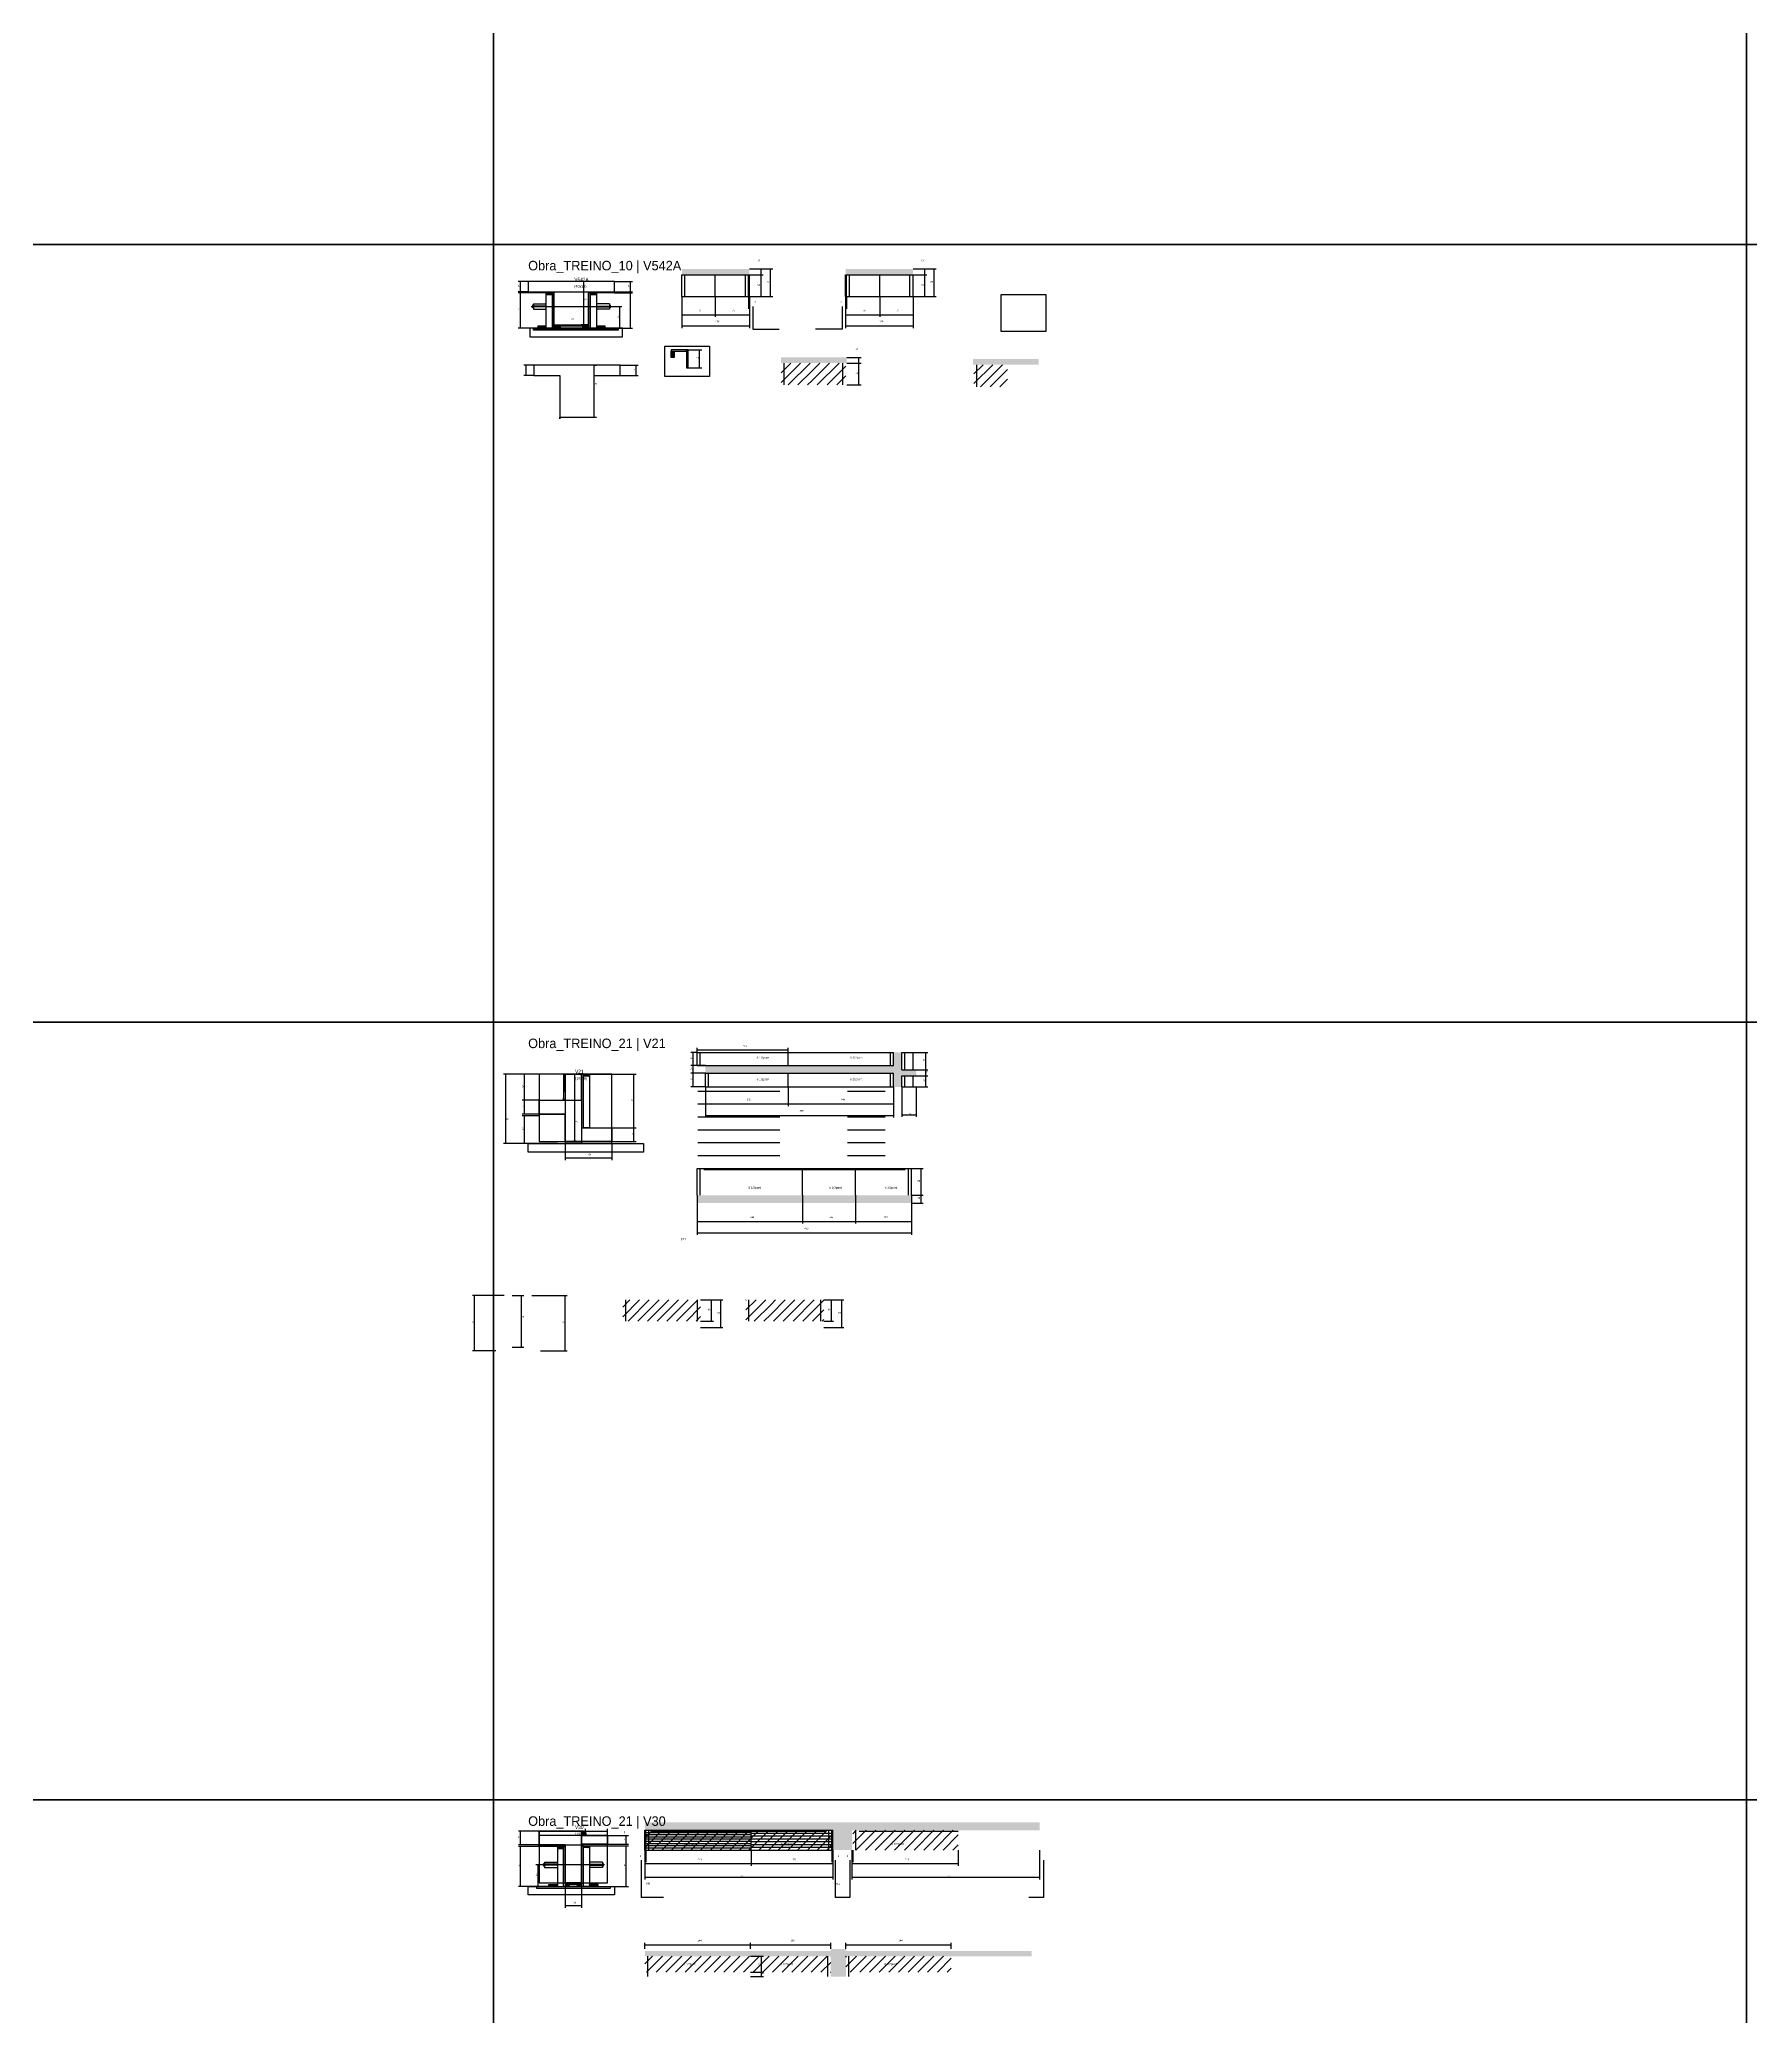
# Model space of a CAD drawing. Header units: metres. Extents: x -41 to 34840, y -36000 to 1848.
# Drawn here: x 22149 to 26109, y -22101 to -17526 of the extents above; entities that cross this region are included whole.
import ezdxf

# ---------------------------------------------------------------- set-up
doc = ezdxf.new("R2010")
doc.units = ezdxf.units.M
for name, color, linetype in [('barrote', 126, 'Continuous'), ('CELL_BORDER', 8, 'Continuous'), ('CONCRETO', 251, 'Continuous'), ('COTA', 4, 'Continuous'), ('Cota Seção (2x)', 4, 'Continuous'), ('Hachura', 253, 'Continuous'), ('LABEL_ID', 3, 'Continuous'), ('Madeira', 126, 'Continuous'), ('NOMENCLATURA', 7, 'Continuous'), ('Painéis', 200, 'Continuous'), ('SARR_2.2x7', 40, 'Continuous'), ('SCO-___-LAJ', 4, 'Continuous'), ('TENSOR', 2, 'Continuous'), ('Texto Seção', 7, 'Continuous')]:
    doc.layers.add(name, color=color, linetype=linetype)

msp = doc.modelspace()

# ---------------------------------------------------------------- hatches: boundary and pattern name
at = {"layer": 'COTA'}
h = msp.add_hatch(dxfattribs=at)
h.set_pattern_fill('AR-CONC', scale=0.03)
h.paths.add_polyline_path([(23635.8, -18056.8), (23635.8, -18070), (23635.8, -18070), (23791.9, -18070), (23791.9, -18070), (23791.9, -18056.8), (23791.9, -18056.8), (23635.8, -18056.8)])
h = msp.add_hatch(dxfattribs=at)
h.set_pattern_fill('AR-CONC', scale=0.03)
h.paths.add_polyline_path([(24014.7, -18056.8), (24014.7, -18070), (24014.7, -18070), (24170.7, -18070), (24170.7, -18070), (24170.7, -18056.8), (24170.7, -18056.8), (24014.7, -18056.8)])
h = msp.add_hatch(dxfattribs=at)
h.set_pattern_fill('AR-CONC', scale=0.03)
h.paths.add_polyline_path([(24017.4, -18274.5), (24017.4, -18261.3), (23865.4, -18261.3), (23865.4, -18274.5), (23937.4, -18274.5)])
h = msp.add_hatch(dxfattribs=at)
h.set_pattern_fill('AR-CONC', scale=0.03)
h.paths.add_polyline_path([(24461.6, -18278.5), (24461.6, -18265.3), (24309.6, -18265.3), (24309.6, -18278.5), (24389.6, -18278.5)])
h = msp.add_hatch(dxfattribs=at)
h.set_pattern_fill('AR-CONC', scale=0.03)
h.paths.add_polyline_path([(24125.8, -19918), (24125.8, -19950), (24144.8, -19950), (24144.8, -19924), (24178.3, -19924), (24178.3, -19910), (24144.8, -19910), (24144.8, -19870), (24125.8, -19870), (24125.8, -19900), (23690.3, -19900), (23690.3, -19918)])
h = msp.add_hatch(dxfattribs=at)
h.set_pattern_fill('AR-CONC', scale=0.03)
h.paths.add_polyline_path([(24167.3, -20218.5), (24167.3, -20200.5), (23671.3, -20200.5), (23671.3, -20218.5)])
h = msp.add_hatch(dxfattribs=at)
h.set_pattern_fill('AR-CONC', scale=0.03)
h.paths.add_polyline_path([(24029.3, -21716), (24029.3, -21670), (24463.8, -21670), (24463.8, -21652), (23550.3, -21652), (23550.3, -21670), (23984.8, -21670), (23984.8, -21716)])
h = msp.add_hatch(dxfattribs=at)
h.set_pattern_fill('AR-CONC', scale=0.03)
h.paths.add_polyline_path([(23980.3, -22008.8), (24015.3, -22008.8), (24015.3, -21961.8), (24445.3, -21961.8), (24445.3, -21949.8), (24015.3, -21949.8), (24015.3, -21944.8), (23980.3, -21944.8), (23980.3, -21949.8), (23550.3, -21949.8), (23550.3, -21961.8), (23980.3, -21961.8)])
at = {"layer": 'Hachura'}
h = msp.add_hatch(color=8, dxfattribs=at)
h.dxf.hatch_style = 1
h.paths.add_polyline_path([(23280, -18112.1), (23280, -18109.7), (23280, -18109.7), (23340, -18109.7), (23340, -18109.7), (23340, -18112.1), (23340, -18112.1), (23280, -18112.1)])
h = msp.add_hatch(dxfattribs=at)
h.set_pattern_fill('ANSI31', scale=0.5)
h.paths.add_polyline_path([(23322, -18116.5), (23322, -18112.1), (23322, -18112.1), (23336, -18112.1), (23336, -18112.1), (23336, -18116.5), (23336, -18116.5), (23322, -18116.5)])
h = msp.add_hatch(color=8, dxfattribs=at)
h.dxf.hatch_style = 1
h.paths.add_polyline_path([(23340, -18112.1), (23336, -18112.1), (23336, -18112.1), (23336, -18193.7), (23336, -18193.7), (23340, -18193.7), (23340, -18193.7), (23340, -18112.1)])
h = msp.add_hatch(color=8, dxfattribs=at)
h.dxf.hatch_style = 1
h.paths.add_polyline_path([(23420, -18112.1), (23420, -18109.7), (23420, -18109.7), (23480, -18109.7), (23480, -18109.7), (23480, -18112.1), (23480, -18112.1), (23420, -18112.1)])
h = msp.add_hatch(color=8, dxfattribs=at)
h.dxf.hatch_style = 1
h.paths.add_polyline_path([(23424, -18112.1), (23420, -18112.1), (23420, -18112.1), (23420, -18193.7), (23420, -18193.7), (23424, -18193.7), (23424, -18193.7), (23424, -18112.1)])
h = msp.add_hatch(dxfattribs=at)
h.set_pattern_fill('ANSI31', scale=0.5)
h.paths.add_polyline_path([(23424, -18116.5), (23424, -18112.1), (23424, -18112.1), (23438, -18112.1), (23438, -18112.1), (23438, -18116.5), (23438, -18116.5), (23424, -18116.5)])
h = msp.add_hatch(dxfattribs=at)
h.set_pattern_fill('ANSI31', scale=0.5)
h.paths.add_polyline_path([(23322, -18193.7), (23322, -18189.3), (23322, -18189.3), (23302, -18189.3), (23302, -18189.3), (23302, -18193.7), (23302, -18193.7), (23322, -18193.7)])
h = msp.add_hatch(color=8, dxfattribs=at)
h.dxf.hatch_style = 1
h.paths.add_polyline_path([(23340, -18189.3), (23340, -18185.7), (23340, -18185.7), (23420, -18185.7), (23420, -18185.7), (23420, -18189.3), (23420, -18189.3), (23340, -18189.3)])
h = msp.add_hatch(dxfattribs=at)
h.set_pattern_fill('ANSI31', scale=0.5)
h.paths.add_polyline_path([(23340, -18193.7), (23340, -18189.3), (23340, -18189.3), (23354, -18189.3), (23354, -18189.3), (23354, -18193.7), (23354, -18193.7), (23340, -18193.7)])
h = msp.add_hatch(dxfattribs=at)
h.set_pattern_fill('ANSI31', scale=0.5)
h.paths.add_polyline_path([(23420, -18193.7), (23420, -18189.3), (23420, -18189.3), (23406, -18189.3), (23406, -18189.3), (23406, -18193.7), (23406, -18193.7), (23420, -18193.7)])
h = msp.add_hatch(dxfattribs=at)
h.set_pattern_fill('ANSI31', scale=0.5)
h.paths.add_polyline_path([(23458, -18193.7), (23458, -18189.3), (23458, -18189.3), (23438, -18189.3), (23438, -18189.3), (23438, -18193.7), (23438, -18193.7), (23458, -18193.7)])
h = msp.add_hatch(dxfattribs=at)
h.set_pattern_fill('ANSI31', scale=5)
h.paths.add_polyline_path([(23937.4, -18325.3), (23937.4, -18274.5), (23865.4, -18274.5), (23865.4, -18325.3)])
h = msp.add_hatch(dxfattribs=at)
h.set_pattern_fill('ANSI31', scale=5)
h.paths.add_polyline_path([(24015.4, -18325.3), (24015.4, -18274.5), (23937.4, -18274.5), (23937.4, -18325.3)])
h = msp.add_hatch(dxfattribs=at)
h.set_pattern_fill('ANSI31', scale=5)
h.paths.add_polyline_path([(24389.6, -18329.3), (24389.6, -18278.5), (24311.6, -18278.5), (24311.6, -18329.3)])
h = msp.add_hatch(color=8, dxfattribs=at)
h.dxf.hatch_style = 1
h.paths.add_polyline_path([(23403.7, -20044.5), (23407.7, -20044.5), (23407.7, -19920.5), (23403.7, -19920.5)])
h = msp.add_hatch(dxfattribs=at)
h.set_pattern_fill('ANSI31', scale=0.5)
h.paths.add_polyline_path([(23421.7, -19920.5), (23421.7, -19924.9), (23421.7, -19924.9), (23407.7, -19924.9), (23407.7, -19924.9), (23407.7, -19920.5), (23407.7, -19920.5), (23421.7, -19920.5)])
h = msp.add_hatch(color=8, dxfattribs=at)
h.dxf.hatch_style = 1
h.paths.add_polyline_path([(23473.7, -20080.5), (23473.7, -20076.5), (23473.7, -20076.5), (23365.7, -20076.5), (23365.7, -20076.5), (23365.7, -20080.5), (23365.7, -20080.5), (23473.7, -20080.5)])
h = msp.add_hatch(dxfattribs=at)
h.set_pattern_fill('ANSI31', scale=5)
h.paths.add_polyline_path([(23499, -20442.9), (23499, -20491.9), (23621, -20491.9), (23621, -20442.9)])
h = msp.add_hatch(dxfattribs=at)
h.set_pattern_fill('ANSI31', scale=5)
h.paths.add_polyline_path([(23679, -20442.9), (23621, -20442.9), (23621, -20491.9), (23679, -20491.9)])
h = msp.add_hatch(dxfattribs=at)
h.set_pattern_fill('ANSI31', scale=5)
h.paths.add_polyline_path([(23842.1, -20442.9), (23784.1, -20442.9), (23784.1, -20491.9), (23842.1, -20491.9)])
h = msp.add_hatch(dxfattribs=at)
h.set_pattern_fill('ANSI31', scale=5)
h.paths.add_polyline_path([(23964.1, -20442.9), (23842.1, -20442.9), (23842.1, -20491.9), (23964.1, -20491.9)])
h = msp.add_hatch(color=8, dxfattribs=at)
h.dxf.hatch_style = 1
h.paths.add_polyline_path([(23408.4, -21672), (23404.4, -21672), (23404.4, -21672), (23404.4, -21682), (23404.4, -21682), (23408.4, -21682), (23408.4, -21682), (23408.4, -21672)])
h = msp.add_hatch(dxfattribs=at)
h.set_pattern_fill('ANSI31', scale=0.5)
h.paths.add_polyline_path([(23408.4, -21672), (23412.8, -21672), (23412.8, -21672), (23412.8, -21682), (23412.8, -21682), (23408.4, -21682), (23408.4, -21682), (23408.4, -21672)])
h = msp.add_hatch(dxfattribs=at)
h.set_pattern_fill('ANSI31', scale=5)
h.paths.add_polyline_path([(23552.3, -21670), (23552.3, -21716), (23796.3, -21716), (23796.3, -21670)])
h = msp.add_hatch(dxfattribs=at)
h.set_pattern_fill('ANSI31', scale=5)
h.paths.add_polyline_path([(23982.8, -21716), (23982.8, -21670), (23796.3, -21670), (23796.3, -21716)])
h = msp.add_hatch(dxfattribs=at)
h.set_pattern_fill('ANSI31', scale=5)
h.paths.add_polyline_path([(24275.3, -21716), (24275.3, -21670), (24031.3, -21670), (24031.3, -21716)])
h = msp.add_hatch(color=8, dxfattribs=at)
h.dxf.hatch_style = 1
h.paths.add_polyline_path([(23305.7, -21708), (23305.7, -21704), (23305.7, -21704), (23365.7, -21704), (23365.7, -21704), (23365.7, -21708), (23365.7, -21708), (23305.7, -21708)])
h = msp.add_hatch(dxfattribs=at)
h.set_pattern_fill('ANSI31', scale=0.5)
h.paths.add_polyline_path([(23347.7, -21708), (23347.7, -21712.4), (23347.7, -21712.4), (23361.7, -21712.4), (23361.7, -21712.4), (23361.7, -21708), (23361.7, -21708), (23347.7, -21708)])
h = msp.add_hatch(color=8, dxfattribs=at)
h.dxf.hatch_style = 1
h.paths.add_polyline_path([(23361.7, -21708), (23365.7, -21708), (23365.7, -21708), (23365.7, -21790), (23365.7, -21790), (23361.7, -21790), (23361.7, -21790), (23361.7, -21708)])
h = msp.add_hatch(color=8, dxfattribs=at)
h.dxf.hatch_style = 1
h.paths.add_polyline_path([(23463.7, -21706), (23463.7, -21702), (23463.7, -21702), (23403.7, -21702), (23403.7, -21702), (23403.7, -21706), (23403.7, -21706), (23463.7, -21706)])
h = msp.add_hatch(color=8, dxfattribs=at)
h.dxf.hatch_style = 1
h.paths.add_polyline_path([(23407.7, -21706), (23403.7, -21706), (23403.7, -21706), (23403.7, -21790), (23403.7, -21790), (23407.7, -21790), (23407.7, -21790), (23407.7, -21706)])
h = msp.add_hatch(dxfattribs=at)
h.set_pattern_fill('ANSI31', scale=0.5)
h.paths.add_polyline_path([(23421.7, -21706), (23421.7, -21710.4), (23421.7, -21710.4), (23407.7, -21710.4), (23407.7, -21710.4), (23407.7, -21706), (23407.7, -21706), (23421.7, -21706)])
h = msp.add_hatch(dxfattribs=at)
h.set_pattern_fill('ANSI31', scale=0.5)
h.paths.add_polyline_path([(23327.7, -21800), (23327.7, -21795.6), (23327.7, -21795.6), (23347.7, -21795.6), (23347.7, -21795.6), (23347.7, -21800), (23347.7, -21800), (23327.7, -21800)])
h = msp.add_hatch(color=8, dxfattribs=at)
h.dxf.hatch_style = 1
h.paths.add_polyline_path([(23403.7, -21795.6), (23403.7, -21792), (23403.7, -21792), (23365.7, -21792), (23365.7, -21792), (23365.7, -21795.6), (23365.7, -21795.6), (23403.7, -21795.6)])
h = msp.add_hatch(dxfattribs=at)
h.set_pattern_fill('ANSI31', scale=0.5)
h.paths.add_polyline_path([(23375.7, -21800), (23375.7, -21795.6), (23375.7, -21795.6), (23365.7, -21795.6), (23365.7, -21795.6), (23365.7, -21800), (23365.7, -21800), (23375.7, -21800)])
h = msp.add_hatch(dxfattribs=at)
h.set_pattern_fill('ANSI31', scale=0.5)
h.paths.add_polyline_path([(23403.7, -21800), (23403.7, -21795.6), (23403.7, -21795.6), (23393.7, -21795.6), (23393.7, -21795.6), (23393.7, -21800), (23393.7, -21800), (23403.7, -21800)])
h = msp.add_hatch(dxfattribs=at)
h.set_pattern_fill('ANSI31', scale=0.5)
h.paths.add_polyline_path([(23441.7, -21800), (23441.7, -21795.6), (23441.7, -21795.6), (23421.7, -21795.6), (23421.7, -21795.6), (23421.7, -21800), (23421.7, -21800), (23441.7, -21800)])
h = msp.add_hatch(dxfattribs=at)
h.set_pattern_fill('ANSI31', scale=5)
h.paths.add_polyline_path([(23794.3, -21998.8), (23794.3, -21961.8), (23550.3, -21961.8), (23550.3, -21998.8)])
h = msp.add_hatch(dxfattribs=at)
h.set_pattern_fill('ANSI31', scale=5)
h.paths.add_polyline_path([(23980.3, -21998.8), (23980.3, -21961.8), (23794.3, -21961.8), (23794.3, -21998.8)])
h = msp.add_hatch(dxfattribs=at)
h.set_pattern_fill('ANSI31', scale=5)
h.paths.add_polyline_path([(24015.3, -21961.8), (24015.3, -21998.8), (24259.3, -21998.8), (24259.3, -21961.8)])
at = {"layer": 'Madeira'}
h = msp.add_hatch(dxfattribs=at)
h.set_pattern_fill('ANSI31', scale=0.2)
h.paths.add_polyline_path([(23611.2, -18261.3), (23618.2, -18261.3), (23618.2, -18247.3), (23611.2, -18247.3)])

# ---------------------------------------------------------------- linework, layer by layer
for p, q in [((23290, -18140.7), (23290, -18146.7)), ((23292, -18140.7), (23290, -18140.7)), ((23292, -18146.7), (23290, -18146.7)), ((23292, -18137.7), (23292, -18149.7)), ((23292, -18137.7), (23322, -18137.7)), ((23322, -18142.7), (23292, -18142.7)), ((23322, -18144.7), (23292, -18144.7)), ((23292, -18149.7), (23322, -18149.7)), ((23468, -18137.7), (23438, -18137.7)), ((23438, -18142.7), (23468, -18142.7)), ((23438, -18144.7), (23468, -18144.7)), ((23468, -18149.7), (23438, -18149.7)), ((23468, -18137.7), (23468, -18149.7)), ((23470, -18140.7), (23468, -18140.7)), ((23468, -18146.7), (23470, -18146.7)), ((23470, -18140.7), (23470, -18146.7)), ((23315.7, -21747), (23315.7, -21753)), ((23315.7, -21747), (23317.7, -21747)), ((23317.7, -21753), (23315.7, -21753)), ((23317.7, -21744), (23317.7, -21756)), ((23317.7, -21744), (23347.7, -21744)), ((23347.7, -21749), (23317.7, -21749)), ((23347.7, -21751), (23317.7, -21751)), ((23317.7, -21756), (23347.7, -21756)), ((23451.7, -21744), (23421.7, -21744)), ((23421.7, -21749), (23451.7, -21749)), ((23421.7, -21751), (23451.7, -21751)), ((23451.7, -21756), (23421.7, -21756)), ((23451.7, -21744), (23451.7, -21756)), ((23451.7, -21747), (23453.7, -21747)), ((23451.7, -21753), (23453.7, -21753)), ((23453.7, -21747), (23453.7, -21753))]:
    msp.add_line(p, q)
for points in [[(24374.9, -18115.5), (24478.3, -18115.5), (24478.3, -18201.4), (24374.9, -18201.4)], [(23596.2, -18235.5), (23699.6, -18235.5), (23699.6, -18305.4), (23596.2, -18305.4)]]:
    msp.add_lwpolyline(points, close=True)
at = {"layer": 'barrote'}
for points in [[(23283.6, -18213.7), (23498.6, -18213.7), (23498.6, -18193.7), (23283.6, -18193.7)], [(23546.9, -20100.5), (23280, -20100.5), (23280, -20080.5), (23546.9, -20080.5)], [(23479.6, -21820), (23280, -21820), (23280, -21800), (23479.6, -21800)]]:
    msp.add_lwpolyline(points, close=True, dxfattribs=at)
at = {"layer": 'CELL_BORDER'}
for points in [[(20300, -18000), (23200, -18000), (23200, -16200), (20300, -16200)], [(23200, -18000), (26100, -18000), (26100, -16200), (23200, -16200)], [(26100, -18000), (29000, -18000), (29000, -16200), (26100, -16200)], [(20300, -19800), (23200, -19800), (23200, -18000), (20300, -18000)], [(23200, -19800), (26100, -19800), (26100, -18000), (23200, -18000)], [(26100, -19800), (29000, -19800), (29000, -18000), (26100, -18000)], [(20300, -21600), (23200, -21600), (23200, -19800), (20300, -19800)], [(23200, -21600), (26100, -21600), (26100, -19800), (23200, -19800)], [(26100, -21600), (29000, -21600), (29000, -19800), (26100, -19800)], [(20300, -23400), (23200, -23400), (23200, -21600), (20300, -21600)], [(23200, -23400), (26100, -23400), (26100, -21600), (23200, -21600)], [(26100, -23400), (29000, -23400), (29000, -21600), (26100, -21600)]]:
    msp.add_lwpolyline(points, close=True, dxfattribs=at)
at = {"layer": 'CONCRETO'}
for points in [[(23420, -18109.7), (23480, -18109.7), (23480, -18085.7), (23420, -18085.7), (23420, -18085.7), (23280, -18085.7), (23280, -18109.7)], [(23403.7, -19920.5), (23403.7, -20044.5), (23473.7, -20044.5), (23473.7, -20076.5), (23473.7, -20076.5), (23473.7, -20076.5), (23365.7, -20076.5), (23365.7, -20012.5), (23305.7, -20012.5), (23305.7, -19980.5), (23365.7, -19980.5)], [(23365.7, -19980.5), (23361.7, -19980.5), (23365.7, -19920.5), (23403.7, -19920.5)], [(23305.7, -21704), (23305.7, -21672), (23404.4, -21672)], [(23403.7, -21682), (23463.7, -21682), (23463.7, -21702), (23403.7, -21702), (23403.7, -21792), (23365.7, -21792), (23365.7, -21704), (23305.7, -21704)]]:
    msp.add_lwpolyline(points, dxfattribs=at)
for points in [[(23280, -18109.7), (23480, -18109.7), (23480, -18085.7), (23280, -18085.7)], [(23353.1, -18303.7), (23353.1, -18403.3), (23353.1, -18403.3), (23353.1, -18399.7), (23433.1, -18399.7), (23433.1, -18303.7), (23493.1, -18303.7), (23493.1, -18279.7), (23433.1, -18279.7), (23433.1, -18279.7), (23353.1, -18279.7), (23293.1, -18279.7), (23293.1, -18303.7)], [(23305.7, -20076.5), (23473.7, -20076.5), (23473.7, -19920.5), (23305.7, -19920.5)], [(23361.7, -19980.5), (23403.7, -19980.5), (23403.7, -19920.5), (23361.7, -19920.5)], [(23305.7, -21704), (23404.4, -21704), (23404.4, -21672), (23305.7, -21672)], [(23305.7, -21792), (23463.7, -21792), (23463.7, -21682), (23305.7, -21682)]]:
    msp.add_lwpolyline(points, close=True, dxfattribs=at)
at = {"layer": 'COTA'}
for p, q in [((23789.9, -18070), (23823.9, -18070)), ((23791.9, -18056.8), (23823.9, -18056.8)), ((23791.9, -18056.8), (23846.1, -18056.8)), ((23791.9, -18070), (23823.9, -18070)), ((23818.9, -18070), (23818.9, -18056.8)), ((23818.9, -18120.8), (23818.9, -18070)), ((23841.1, -18120.8), (23841.1, -18056.8)), ((24170.7, -18056.8), (24202.7, -18056.8)), ((24170.7, -18056.8), (24224.3, -18056.8)), ((24170.7, -18070), (24202.7, -18070)), ((24170.7, -18070), (24202.7, -18070)), ((24197.7, -18070), (24197.7, -18056.8)), ((24197.7, -18120.8), (24197.7, -18070)), ((24219.3, -18120.8), (24219.3, -18056.8)), ((23280, -18085.7), (23257, -18085.7)), ((23280, -18109.7), (23257, -18109.7)), ((23322, -18112.1), (23257, -18112.1)), ((23262, -18109.7), (23262, -18085.7)), ((23262, -18193.7), (23262, -18112.1)), ((23480, -18085.7), (23521.7, -18085.7)), ((23480, -18109.7), (23521.7, -18109.7)), ((23480, -18112.1), (23521.7, -18112.1)), ((23516.7, -18109.7), (23516.7, -18085.7)), ((23516.7, -18193.7), (23516.7, -18112.1)), ((23473.3, -18143.7), (23496.8, -18143.7)), ((23491.8, -18193.7), (23491.8, -18143.7)), ((23635.8, -18120.8), (23635.8, -18193.7)), ((23635.8, -18120.8), (23635.8, -18167.8)), ((23635.8, -18162.8), (23712.9, -18162.8)), ((23712.9, -18120.8), (23712.9, -18167.8)), ((23712.9, -18120.8), (23712.9, -18167.8)), ((23712.9, -18162.8), (23791.9, -18162.8)), ((23789.9, -18120.8), (23823.9, -18120.8)), ((23789.9, -18120.8), (23789.9, -18148.7)), ((23789.9, -18143.7), (23791.9, -18143.7)), ((23791.9, -18120.8), (23791.9, -18193.7)), ((23791.9, -18120.8), (23791.9, -18167.8)), ((23791.9, -18120.8), (23791.9, -18148.7)), ((23791.9, -18120.8), (23846.1, -18120.8)), ((24014.7, -18120.8), (24014.7, -18193.7)), ((24014.7, -18120.8), (24014.7, -18167.8)), ((24014.7, -18120.8), (24014.7, -18148.7)), ((24014.7, -18143.7), (24016.7, -18143.7)), ((24014.7, -18162.8), (24093.7, -18162.8)), ((24016.7, -18120.8), (24016.7, -18148.7)), ((24093.7, -18120.8), (24093.7, -18167.8)), ((24093.7, -18120.8), (24093.7, -18167.8)), ((24093.7, -18162.8), (24170.7, -18162.8)), ((24170.7, -18120.8), (24170.7, -18193.7)), ((24170.7, -18120.8), (24202.7, -18120.8)), ((24170.7, -18120.8), (24170.7, -18167.8)), ((24170.7, -18120.8), (24224.3, -18120.8)), ((23322, -18193.7), (23257, -18193.7)), ((23462.4, -18193.7), (23521.7, -18193.7)), ((23473.3, -18193.7), (23496.8, -18193.7)), ((23635.8, -18188.7), (23791.9, -18188.7)), ((24014.7, -18188.7), (24170.7, -18188.7)), ((23293.1, -18279.7), (23270.1, -18279.7)), ((23275.1, -18303.7), (23275.1, -18279.7)), ((23493.1, -18279.7), (23534.8, -18279.7)), ((23529.8, -18303.7), (23529.8, -18279.7)), ((24017.4, -18261.3), (24050.4, -18261.3)), ((24017.4, -18274.5), (24050.4, -18274.5)), ((24017.4, -18274.5), (24050.4, -18274.5)), ((24045.4, -18274.5), (24045.4, -18261.3)), ((24045.4, -18325.3), (24045.4, -18274.5)), ((23293.1, -18303.7), (23270.1, -18303.7)), ((23493.1, -18303.7), (23534.8, -18303.7)), ((24017.4, -18325.3), (24050.4, -18325.3)), ((23671.3, -19870), (23656.7, -19870)), ((23671.3, -19900), (23656.7, -19900)), ((23690.3, -19900), (23656.7, -19900)), ((23661.7, -19900), (23661.7, -19870)), ((23661.7, -19918), (23661.7, -19900)), ((23671.3, -19870), (23671.3, -19859.2)), ((23671.3, -19864.2), (23881.8, -19864.2)), ((23881.8, -19870), (23881.8, -19859.2)), ((24178.3, -19870), (24205.3, -19870)), ((24200.3, -19910), (24200.3, -19870)), ((23357.3, -19920.5), (23223, -19920.5)), ((23228, -20080.5), (23228, -19920.5)), ((23357.3, -19920.5), (23266.2, -19920.5)), ((23271.2, -19980.5), (23271.2, -19920.5)), ((23421.7, -19920.5), (23529.6, -19920.5)), ((23524.6, -20044.5), (23524.6, -19920.5)), ((23690.3, -19918), (23656.7, -19918)), ((23690.3, -19918), (23656.7, -19918)), ((23661.7, -19950), (23661.7, -19918)), ((24178.3, -19910), (24205.3, -19910)), ((24178.3, -19910), (24205.3, -19910)), ((24178.3, -19924), (24205.3, -19924)), ((24178.3, -19924), (24205.3, -19924)), ((24200.3, -19924), (24200.3, -19910)), ((24200.3, -19950), (24200.3, -19924)), ((23305.7, -19980.5), (23266.2, -19980.5)), ((23305.7, -19980.5), (23266.2, -19980.5)), ((23271.2, -20012.5), (23271.2, -19980.5)), ((23690.3, -19950), (23656.7, -19950)), ((23690.3, -19950), (23690.3, -19994.1)), ((23690.3, -19950), (23690.3, -20020.6)), ((23690.3, -19989.1), (23881.8, -19989.1)), ((23881.8, -19950), (23881.8, -19994.1)), ((23881.8, -19950), (23881.8, -19994.1)), ((23881.8, -19989.1), (24125.8, -19989.1)), ((24125.8, -19950), (24125.8, -19994.1)), ((24125.8, -19950), (24125.8, -20020.6)), ((24144.8, -19950), (24144.8, -20019.3)), ((24178.3, -19950), (24205.3, -19950)), ((24178.3, -19950), (24178.3, -20019.3)), ((23305.7, -20012.5), (23266.2, -20012.5)), ((23305.7, -20016.5), (23266.2, -20016.5)), ((23271.2, -20080.5), (23271.2, -20016.5)), ((23690.3, -20015.6), (24125.8, -20015.6)), ((24144.8, -20014.3), (24178.3, -20014.3)), ((23347.7, -20080.5), (23223, -20080.5)), ((23347.7, -20080.5), (23266.2, -20080.5)), ((23365.7, -20080.5), (23365.7, -20119)), ((23473.7, -20044.5), (23529.6, -20044.5)), ((23473.7, -20044.5), (23529.6, -20044.5)), ((23473.7, -20076.5), (23529.6, -20076.5)), ((23473.7, -20080.5), (23473.7, -20119)), ((23524.6, -20076.5), (23524.6, -20044.5)), ((23365.7, -20114), (23473.7, -20114)), ((24167.3, -20138.5), (24194.3, -20138.5)), ((24189.3, -20200.5), (24189.3, -20138.5)), ((23671.3, -20200.5), (23671.3, -20266)), ((23671.3, -20200.5), (23671.3, -20292.5)), ((23915.3, -20200.5), (23915.3, -20266)), ((23915.3, -20200.5), (23915.3, -20266)), ((24037.3, -20200.5), (24037.3, -20266)), ((24037.3, -20200.5), (24037.3, -20266)), ((24167.3, -20200.5), (24194.3, -20200.5)), ((24167.3, -20200.5), (24167.3, -20292.5)), ((24167.3, -20200.5), (24194.3, -20200.5)), ((24167.3, -20216.8), (24167.3, -20266)), ((24167.3, -20218.5), (24194.3, -20218.5)), ((24189.3, -20218.5), (24189.3, -20200.5)), ((23671.3, -20261), (23915.3, -20261)), ((23915.3, -20261), (24037.3, -20261)), ((24037.3, -20261), (24167.3, -20261)), ((23671.3, -20287.5), (24167.3, -20287.5)), ((23224.8, -20432.3), (23151.1, -20432.3)), ((23156.1, -20560.3), (23156.1, -20432.3)), ((23288.8, -20432.3), (23370.3, -20432.3)), ((23365.3, -20560.3), (23365.3, -20432.3)), ((23679, -20442.9), (23709.1, -20442.9)), ((23679, -20442.9), (23730.9, -20442.9)), ((23704.1, -20491.9), (23704.1, -20442.9)), ((23725.9, -20506.9), (23725.9, -20442.9)), ((23964.1, -20442.9), (23986.9, -20442.9)), ((23964.1, -20442.9), (24010.6, -20442.9)), ((23981.9, -20491.9), (23981.9, -20442.9)), ((24005.6, -20506.9), (24005.6, -20442.9)), ((23679, -20491.9), (23709.1, -20491.9)), ((23964.1, -20491.9), (23986.9, -20491.9)), ((23679, -20506.9), (23730.9, -20506.9)), ((23964.1, -20506.9), (24010.6, -20506.9)), ((23204.8, -20560.3), (23151.1, -20560.3)), ((23308.8, -20560.3), (23370.3, -20560.3)), ((23305.7, -21672), (23257.4, -21672)), ((23262.4, -21704), (23262.4, -21672)), ((23412.8, -21672), (23412.8, -21667)), ((23412.8, -21672), (23463.7, -21672)), ((23463.7, -21682), (23463.7, -21667)), ((23463.7, -21682), (23512.1, -21682)), ((23507.1, -21702), (23507.1, -21682)), ((23305.7, -21704), (23257.4, -21704)), ((23305.7, -21708), (23257.4, -21708)), ((23262.4, -21800), (23262.4, -21708)), ((23463.7, -21702), (23512.1, -21702)), ((23463.7, -21706), (23512.1, -21706)), ((23507.1, -21800), (23507.1, -21706)), ((23550.3, -21716), (23550.3, -21752.5)), ((23550.3, -21716), (23550.3, -21784.1)), ((23550.3, -21716), (23550.3, -21744.3)), ((23552.3, -21716), (23552.3, -21744.3)), ((23796.3, -21716), (23796.3, -21752.5)), ((23796.3, -21716), (23796.3, -21752.5)), ((23982.8, -21716), (23982.8, -21744.3)), ((23984.8, -21716), (23984.8, -21752.5)), ((23984.8, -21716), (23984.8, -21784.1)), ((23984.8, -21716), (23984.8, -21744.3)), ((24029.3, -21716), (24029.3, -21752.5)), ((24029.3, -21716), (24029.3, -21784.1)), ((24029.3, -21716), (24029.3, -21744.3)), ((24031.3, -21716), (24031.3, -21744.3)), ((24275.3, -21716), (24275.3, -21752.5)), ((24463.8, -21716), (24463.8, -21784.1)), ((23312.4, -21750), (23297.9, -21750)), ((23302.9, -21800), (23302.9, -21750)), ((23550.3, -21739.3), (23552.3, -21739.3)), ((23550.3, -21747.5), (23796.3, -21747.5)), ((23796.3, -21747.5), (23984.8, -21747.5)), ((23982.8, -21739.3), (23984.8, -21739.3)), ((24029.3, -21739.3), (24031.3, -21739.3)), ((24029.3, -21747.5), (24275.3, -21747.5)), ((23327.7, -21800), (23257.4, -21800)), ((23327.7, -21800), (23297.9, -21800)), ((23365.7, -21800), (23365.7, -21849.7)), ((23403.7, -21800), (23403.7, -21849.7)), ((23441.7, -21800), (23512.1, -21800)), ((23550.3, -21779.1), (23984.8, -21779.1)), ((24029.3, -21779.1), (24463.8, -21779.1)), ((23365.7, -21844.7), (23403.7, -21844.7)), ((23550.3, -21944.8), (23550.3, -21930.4)), ((23550.3, -21935.4), (23794.3, -21935.4)), ((23794.3, -21944.8), (23794.3, -21930.4)), ((23794.3, -21944.8), (23794.3, -21930.4)), ((23794.3, -21935.4), (23980.3, -21935.4)), ((23980.3, -21944.8), (23980.3, -21930.4)), ((24015.3, -21944.8), (24015.3, -21930.4)), ((24015.3, -21935.4), (24259.3, -21935.4)), ((24259.3, -21944.8), (24259.3, -21930.4)), ((23794.3, -21961.8), (23824.7, -21961.8)), ((23794.3, -21998.8), (23824.7, -21998.8)), ((23794.3, -21998.8), (23824.7, -21998.8)), ((23819.7, -21998.8), (23819.7, -21961.8)), ((23819.7, -22008.8), (23819.7, -21998.8)), ((23794.3, -22008.8), (23824.7, -22008.8))]:
    msp.add_line(p, q, dxfattribs=at)
at = {"layer": 'Cota Seção (2x)'}
for p, q in [((23420, -18085.7), (23403.5, -18085.7)), ((23408.5, -18185.7), (23408.5, -18085.7)), ((23340, -18193.7), (23340, -18180.7)), ((23340, -18185.7), (23420, -18185.7)), ((23420, -18185.7), (23403.5, -18185.7)), ((23420, -18193.7), (23420, -18180.7)), ((23650.1, -18243.7), (23681.6, -18243.7)), ((23676.6, -18285.7), (23676.6, -18243.7)), ((23433.1, -18399.7), (23433.1, -18279.7)), ((23433.1, -18279.7), (23438.1, -18279.7)), ((23650.1, -18285.7), (23681.6, -18285.7)), ((23433.1, -18399.7), (23438.1, -18399.7)), ((23365.7, -19920.5), (23392.8, -19920.5)), ((23365.7, -19920.5), (23365.7, -20082.1)), ((23387.8, -20076.5), (23387.8, -19920.5)), ((23403.7, -19920.5), (23403.7, -20082.1)), ((23365.7, -20076.5), (23392.8, -20076.5)), ((23365.7, -20077.1), (23403.7, -20077.1)), ((23242.8, -20432.3), (23269.6, -20432.3)), ((23264.6, -20552.3), (23264.6, -20432.3)), ((23242.8, -20552.3), (23269.6, -20552.3)), ((23404, -21672), (23398.7, -21672)), ((23403.7, -21792), (23403.7, -21672)), ((23404, -21792), (23398.7, -21792))]:
    msp.add_line(p, q, dxfattribs=at)
at = {"layer": 'Madeira'}
for points in [[(23322, -18116.5), (23322, -18112.1), (23336, -18112.1), (23336, -18116.5)], [(23322, -18112.1), (23336, -18112.1), (23336, -18193.7), (23322, -18193.7)], [(23424, -18116.5), (23424, -18112.1), (23438, -18112.1), (23438, -18116.5)], [(23424, -18112.1), (23438, -18112.1), (23438, -18193.7), (23424, -18193.7)], [(23283.6, -18213.7), (23498.6, -18213.7), (23498.6, -18193.7), (23283.6, -18193.7)], [(23322, -18193.7), (23322, -18189.3), (23302, -18189.3), (23302, -18193.7)], [(23340, -18193.7), (23340, -18189.3), (23354, -18189.3), (23354, -18193.7)], [(23420, -18193.7), (23420, -18189.3), (23406, -18189.3), (23406, -18193.7)], [(23458, -18193.7), (23458, -18189.3), (23438, -18189.3), (23438, -18193.7)], [(23611.2, -18247.3), (23618.2, -18247.3), (23618.2, -18261.3), (23611.2, -18261.3)], [(23421.7, -19920.5), (23421.7, -19924.9), (23407.7, -19924.9), (23407.7, -19920.5)], [(23421.7, -20044.5), (23407.7, -20044.5), (23407.7, -19920.5), (23421.7, -19920.5)], [(23546.9, -20100.5), (23280, -20100.5), (23280, -20080.5), (23546.9, -20080.5)], [(23408.4, -21672), (23412.8, -21672), (23412.8, -21682), (23408.4, -21682)], [(23347.7, -21708), (23347.7, -21712.4), (23361.7, -21712.4), (23361.7, -21708)], [(23347.7, -21800), (23361.7, -21800), (23361.7, -21708), (23347.7, -21708)], [(23421.7, -21706), (23421.7, -21710.4), (23407.7, -21710.4), (23407.7, -21706)], [(23421.7, -21800), (23407.7, -21800), (23407.7, -21706), (23421.7, -21706)], [(23479.6, -21820), (23280, -21820), (23280, -21800), (23479.6, -21800)], [(23327.7, -21800), (23327.7, -21795.6), (23347.7, -21795.6), (23347.7, -21800)], [(23375.7, -21800), (23375.7, -21795.6), (23365.7, -21795.6), (23365.7, -21800)], [(23403.7, -21800), (23403.7, -21795.6), (23393.7, -21795.6), (23393.7, -21800)], [(23441.7, -21800), (23441.7, -21795.6), (23421.7, -21795.6), (23421.7, -21800)]]:
    msp.add_lwpolyline(points, close=True, dxfattribs=at)
at = {"layer": 'NOMENCLATURA'}
for p, q in [((23799.8, -18143.9), (23799.8, -18196.3)), ((24006.8, -18143.9), (24006.8, -18196.3)), ((23799.8, -18196.3), (23861.3, -18196.3)), ((24006.8, -18196.3), (23945.3, -18196.3)), ((23541.5, -21739.3), (23541.5, -21826.1)), ((23990.7, -21739.3), (23990.7, -21826.1)), ((24024.2, -21739.3), (24024.2, -21826.1)), ((24472.5, -21739.3), (24472.5, -21826.1)), ((23593.4, -21826.1), (23541.5, -21826.1)), ((24024.2, -21826.1), (23990.7, -21826.1)), ((24472.5, -21826.1), (24439, -21826.1))]:
    msp.add_line(p, q, dxfattribs=at)
at = {"layer": 'Painéis'}
for p, q in [((23635.8, -18070), (23791.9, -18070)), ((23635.8, -18120.8), (23635.8, -18070)), ((23712.9, -18120.8), (23712.9, -18070)), ((23789.9, -18120.8), (23789.9, -18070)), ((23791.9, -18120.8), (23791.9, -18070)), ((24014.7, -18070), (24170.7, -18070)), ((24014.7, -18120.8), (24014.7, -18070)), ((24016.7, -18120.8), (24016.7, -18070)), ((24093.7, -18120.8), (24093.7, -18070)), ((24170.7, -18120.8), (24170.7, -18070)), ((23280, -18109.7), (23340, -18109.7)), ((23336, -18193.7), (23336, -18112.1)), ((23420, -18109.7), (23480, -18109.7)), ((23420, -18193.7), (23420, -18112.1)), ((23635.8, -18120.8), (23791.9, -18120.8)), ((24014.7, -18120.8), (24170.7, -18120.8)), ((23340, -18185.7), (23420, -18185.7)), ((23340, -18189.3), (23340, -18185.7)), ((23420, -18189.3), (23420, -18185.7)), ((23671.3, -19870), (24125.8, -19870)), ((23671.3, -19900), (23671.3, -19870)), ((23671.3, -19900), (24125.8, -19900)), ((23881.8, -19900), (23881.8, -19870)), ((24125.8, -19900), (24125.8, -19870)), ((24144.8, -19870), (24178.3, -19870)), ((24144.8, -19910), (24144.8, -19870)), ((23690.3, -19918), (24125.8, -19918)), ((23690.3, -19950), (23690.3, -19918)), ((23881.8, -19950), (23881.8, -19918)), ((24125.8, -19950), (24125.8, -19918)), ((24144.8, -19910), (24178.3, -19910)), ((24144.8, -19924), (24178.3, -19924)), ((24144.8, -19950), (24144.8, -19924)), ((23690.3, -19950), (24125.8, -19950)), ((24144.8, -19950), (24178.3, -19950)), ((23305.7, -20012.5), (23365.7, -20012.5)), ((23365.7, -20076.5), (23473.7, -20076.5)), ((23671.3, -20138.5), (24167.3, -20138.5)), ((23671.3, -20200.5), (23671.3, -20138.5)), ((23915.3, -20200.5), (23915.3, -20138.5)), ((24037.3, -20200.5), (24037.3, -20138.5)), ((24167.3, -20200.5), (24167.3, -20138.5)), ((23550.3, -21670), (23984.8, -21670)), ((23550.3, -21716), (23550.3, -21670)), ((23552.3, -21716), (23552.3, -21670)), ((23796.3, -21716), (23796.3, -21670)), ((23982.8, -21716), (23982.8, -21670)), ((23984.8, -21716), (23984.8, -21670)), ((23305.7, -21704), (23365.7, -21704)), ((23403.7, -21702), (23463.7, -21702)), ((23550.3, -21716), (23984.8, -21716))]:
    msp.add_line(p, q, dxfattribs=at)
for points in [[(23280, -18112.1), (23280, -18109.7), (23340, -18109.7), (23340, -18112.1)], [(23340, -18112.1), (23336, -18112.1), (23336, -18193.7), (23340, -18193.7)], [(23420, -18112.1), (23420, -18109.7), (23480, -18109.7), (23480, -18112.1)], [(23424, -18112.1), (23420, -18112.1), (23420, -18193.7), (23424, -18193.7)], [(23340, -18189.3), (23340, -18185.7), (23420, -18185.7), (23420, -18189.3)], [(23646.1, -18285.7), (23650.1, -18285.7), (23650.1, -18243.7), (23646.1, -18243.7)], [(23407.7, -19920.5), (23403.7, -19920.5), (23403.7, -20044.5), (23407.7, -20044.5)], [(23473.7, -20080.5), (23473.7, -20076.5), (23365.7, -20076.5), (23365.7, -20080.5)], [(23408.4, -21672), (23404.4, -21672), (23404.4, -21682), (23408.4, -21682)], [(23305.7, -21708), (23305.7, -21704), (23365.7, -21704), (23365.7, -21708)], [(23361.7, -21708), (23365.7, -21708), (23365.7, -21800), (23361.7, -21800)], [(23463.7, -21706), (23463.7, -21702), (23403.7, -21702), (23403.7, -21706)], [(23407.7, -21706), (23403.7, -21706), (23403.7, -21800), (23407.7, -21800)], [(23403.7, -21795.6), (23403.7, -21792), (23365.7, -21792), (23365.7, -21795.6)]]:
    msp.add_lwpolyline(points, close=True, dxfattribs=at)
msp.add_lwpolyline([(23646.1, -18243.7), (23611.2, -18243.7), (23611.2, -18247.3), (23646.1, -18247.3), (23646.1, -18243.7)], dxfattribs=at)
at = {"layer": 'SARR_2.2x7'}
for p, q in [((23642.8, -18120.8), (23642.8, -18070)), ((23782.9, -18120.8), (23782.9, -18070)), ((24023.7, -18120.8), (24023.7, -18070)), ((24163.7, -18120.8), (24163.7, -18070)), ((23872.4, -18325.3), (23872.4, -18274.5)), ((24008.4, -18325.3), (24008.4, -18274.5)), ((24318.6, -18329.3), (24318.6, -18278.5)), ((23678.3, -19900), (23678.3, -19870)), ((24118.8, -19900), (24118.8, -19870)), ((24151.8, -19910), (24151.8, -19870)), ((24171.3, -19910), (24171.3, -19870)), ((23697.3, -19950), (23697.3, -19918)), ((24118.8, -19950), (24118.8, -19918)), ((24151.8, -19950), (24151.8, -19924)), ((24171.3, -19950), (24171.3, -19924)), ((23672.3, -19959.5), (23862.3, -19959.5)), ((23672.3, -19989.3), (23862.3, -19989.3)), ((24019.3, -19959.5), (24106.3, -19959.5)), ((24019.3, -19989.3), (24106.3, -19989.3)), ((23672.3, -20019.2), (23862.3, -20019.2)), ((24019.3, -20019.2), (24106.3, -20019.2)), ((23672.3, -20049), (23862.3, -20049)), ((23672.3, -20078.8), (23862.3, -20078.8)), ((24019.3, -20049), (24106.3, -20049)), ((24019.3, -20078.8), (24106.3, -20078.8)), ((23672.3, -20108.7), (23862.3, -20108.7)), ((24019.3, -20108.7), (24106.3, -20108.7)), ((23678.3, -20200.5), (23678.3, -20138.5)), ((23686.3, -20140.7), (23915.3, -20140.7)), ((23915.3, -20140.7), (24037.3, -20140.7)), ((24037.3, -20140.7), (24152.3, -20140.7)), ((24160.3, -20200.5), (24160.3, -20138.5)), ((23506, -20491.9), (23506, -20442.9)), ((23672, -20491.9), (23672, -20442.9)), ((23791.1, -20491.9), (23791.1, -20442.9)), ((23957.1, -20491.9), (23957.1, -20442.9)), ((23551.3, -21675.1), (23795.3, -21675.1)), ((23551.3, -21680.2), (23795.3, -21680.2)), ((23551.3, -21685.3), (23795.3, -21685.3)), ((23559.3, -21716), (23559.3, -21670)), ((23567.3, -21672.2), (23796.3, -21672.2)), ((23796.3, -21672.2), (23967.8, -21672.2)), ((23797.3, -21676.6), (23983.8, -21676.6)), ((23797.3, -21683.1), (23983.8, -21683.1)), ((23975.8, -21716), (23975.8, -21670)), ((24038.3, -21716), (24038.3, -21670)), ((24046.3, -21672.2), (24275.3, -21672.2)), ((23551.3, -21690.4), (23795.3, -21690.4)), ((23551.3, -21695.6), (23795.3, -21695.6)), ((23551.3, -21700.7), (23795.3, -21700.7)), ((23551.3, -21705.8), (23795.3, -21705.8)), ((23551.3, -21710.9), (23795.3, -21710.9)), ((23797.3, -21689.7), (23983.8, -21689.7)), ((23797.3, -21696.3), (23983.8, -21696.3)), ((23797.3, -21702.9), (23983.8, -21702.9)), ((23797.3, -21709.4), (23983.8, -21709.4)), ((23557.3, -22008.8), (23557.3, -21961.8)), ((23973.3, -22008.8), (23973.3, -21961.8)), ((24022.3, -22008.8), (24022.3, -21961.8))]:
    msp.add_line(p, q, dxfattribs=at)
at = {"layer": 'SCO-___-LAJ'}
for points in [[(23292.6, -18195), (23487.9, -18195), (23487.9, -18198.2), (23292.6, -18198.2)], [(23470.6, -21801.3), (23298.9, -21801.3), (23298.9, -21804.5), (23470.6, -21804.5)]]:
    msp.add_lwpolyline(points, close=True, dxfattribs=at)
at = {"layer": 'TENSOR'}
for p, q in [((23287, -18143.7), (23473.3, -18143.7)), ((23456.7, -21750), (23312.4, -21750))]:
    msp.add_line(p, q, dxfattribs=at)

# ---------------------------------------------------------------- texts
at = {"layer": 'COTA'}
for s, p in [('13', (23810.6, -18039.4)), ('13', (24189.5, -18039.4)), ('12', (23256.5, -18097.7)), ('12', (23511.2, -18097.7)), ('51', (23810.7, -18095.4)), ('64', (23833, -18088.8)), ('51', (24189.6, -18095.4)), ('64', (24211.2, -18088.8)), ('41', (23256.5, -18152.9)), ('41', (23511.2, -18152.9)), ('77', (23674.3, -18154.7)), ('79', (23752.4, -18154.6)), ('2', (23803.9, -18135.7)), ('2', (24002.6, -18135.7)), ('79', (24054.2, -18154.6)), ('77', (24132.2, -18154.7)), ('25', (23486.3, -18168.7)), ('156', (23713.8, -18180.6)), ('156', (24092.7, -18180.6)), ('13', (24037.2, -18244)), ('12', (23269.6, -18291.7)), ('12', (23524.3, -18291.7)), ('51', (24037.3, -18299.9)), ('210', (23776.6, -19857.7)), ('30', (23655.2, -19885)), ('40', (24193.8, -19890)), ('30', (23265.7, -19950.5)), ('32', (23655.2, -19934)), ('18', (23655.2, -19909)), ('26', (24193.8, -19937)), ('14', (24200.3, -19917)), ('16', (23265.7, -19996.5)), ('62', (23519.1, -19982.5)), ('192', (23786.1, -19980.9)), ('244', (24003.8, -19981)), ('80', (23228, -20026.5)), ('436', (23908.1, -20007.4)), ('34', (24161.6, -20014.3)), ('32', (23265.7, -20048.5)), ('16', (23519.1, -20060.5)), ('54', (23419.7, -20108.5)), ('62', (24181.2, -20169.5)), ('18', (24181.2, -20209.5)), ('244', (23793.3, -20253)), ('122', (23976.3, -20253)), ('130', (24102.3, -20252.8)), ('496', (23919.3, -20279.4)), ('64', (23150.6, -20496.3)), ('64', (23359.8, -20496.3)), ('49', (23696, -20467.4)), ('64', (23717.8, -20474.9)), ('49', (23973.8, -20467.4)), ('64', (23997.5, -20474.9)), ('16', (23256.9, -21688)), ('5', (23501.6, -21677)), ('10', (23501.6, -21692)), ('2', (23538.5, -21731.8)), ('2', (23996.5, -21731.8)), ('2', (24017.5, -21731.8)), ('46', (23256.9, -21754)), ('25', (23297.4, -21775)), ('47', (23501.6, -21753)), ('246', (23673.3, -21739.4)), ('434', (23769.8, -21779.1)), ('188', (23890.5, -21739.4)), ('246', (24152.3, -21739.4)), ('434', (24248.8, -21779.1)), ('19', (23384.7, -21839.2)), ('244', (23672.3, -21927.3)), ('186', (23887.3, -21927.3)), ('244', (24137.3, -21927.3)), ('37', (23812, -21980.3)), ('10', (23819.7, -22003.8))]:
    msp.add_text(s, height=4, dxfattribs=at).set_placement(p)
at = {"layer": 'Cota Seção (2x)'}
for s, p in [('50', (23408.5, -18129.7)), ('40', (23380, -18174.2)), ('21', (23668.5, -18264.7)), ('60', (23433.1, -18323.7)), ('78', (23387.8, -20032.8)), ('19', (23384.7, -20077.1)), ('60', (23264.6, -20484.1)), ('60', (23403.7, -21735))]:
    msp.add_text(s, height=4, dxfattribs=at).set_placement(p)
at = {"layer": 'LABEL_ID'}
for s, p in [('Obra_TREINO_10 | V542A', (23280, -18060)), ('Obra_TREINO_21 | V21', (23280, -19860)), ('Obra_TREINO_21 | V30', (23280, -21660))]:
    msp.add_text(s, height=22, dxfattribs=at).set_placement(p)
at = {"layer": 'NOMENCLATURA'}
for s, p in [('8 1/2pont', (23808.8, -19884.7)), ('8 1/2pont', (24025, -19884.7)), ('8 1/2pont', (23808.8, -19934.7)), ('8 1/2pont', (24025, -19934.7)), ('8 1/2pont', (23789.8, -20185.3)), ('5 1/2pont', (23976.8, -20185.3)), ('5 1/2pont', (24105.3, -20185.3)), ('P77', (23632.9, -20305.5)), ('8 1/2pont', (23641.1, -21704.6)), ('6 1/2pont', (23865.4, -21704.6)), ('8 1/2pont', (24120.1, -21704.6)), ('P8', (23553.8, -21796.3)), ('P14', (23989.9, -21797.1)), ('8 1/2pont', (23639.1, -21982.4)), ('6 1/2pont', (23863.4, -21982.4)), ('8 1/2pont', (24104.1, -21982.4))]:
    msp.add_text(s, height=5, dxfattribs=at).set_placement(p)
at = {"layer": 'Texto Seção'}
for s, height, p in [('V542A', 8, (23386.8, -18085.1)), ('(40x50)', 6, (23386.8, -18100.1)), ('V21', 8, (23388.5, -19918.2)), ('(19x78)', 6, (23388.5, -19933.2)), ('V30', 8, (23388.4, -21667)), ('(19x60)', 6, (23388.4, -21682))]:
    msp.add_text(s, height=height, dxfattribs=at).set_placement(p)

doc.saveas('drawing.dxf')
